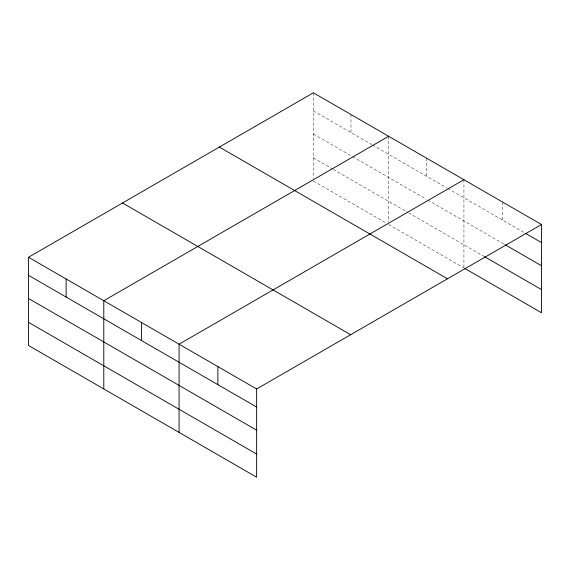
<?xml version="1.0" encoding="UTF-8"?>
<svg xmlns="http://www.w3.org/2000/svg" width="570" height="570" viewBox="0 0 570 570"><rect width="100%" height="100%" fill="white"/><g stroke="black" fill="none" stroke-linecap="round" stroke-linejoin="round"><path stroke-width="0.43" stroke-dasharray="2.85 2.14" d="M313.358 110.865L371.74 144.573M372.509 145.015L447.03 188.043M447.799 188.485L524.77 232.923M313.358 134.014L350.999 155.752M352.538 156.636L426.289 199.215M427.821 200.106L504.236 244.224M313.358 157.869L332.559 168.955M333.329 169.404L407.849 212.425M408.619 212.867L483.702 256.215M313.358 181.018L386.339 223.155M388.64 224.487L463.93 267.957M502.719 202.129L502.719 220.191M463.93 179.735L463.93 267.066M426.289 158.004L426.289 176.066M388.64 136.273L388.64 221.816M350.999 114.534L350.999 132.596M313.358 92.803L313.358 178.346"/><path stroke-width="0.85" d="M541.5 224.523L313.358 92.803L28.5 257.262L28.5 345.477L256.642 477.197L256.642 388.982L541.5 224.523L541.5 312.738L464.693 268.392M388.64 136.273L103.79 300.732L103.79 388.947M463.93 179.735L179.073 344.195L179.073 432.416M525.533 233.365L541.5 242.585M504.999 244.658L541.5 265.734M484.464 256.657L541.5 289.589M219.35 147.074L447.5 278.794M122.5 202.991L350.65 334.711M28.5 257.262L256.642 388.982M28.5 275.324L256.642 407.044M28.5 298.473L256.642 430.193M28.5 322.328L256.642 454.048M217.861 366.588L217.861 384.65M141.431 322.463L141.431 340.525M66.141 278.994L66.141 297.055"/></g></svg>
